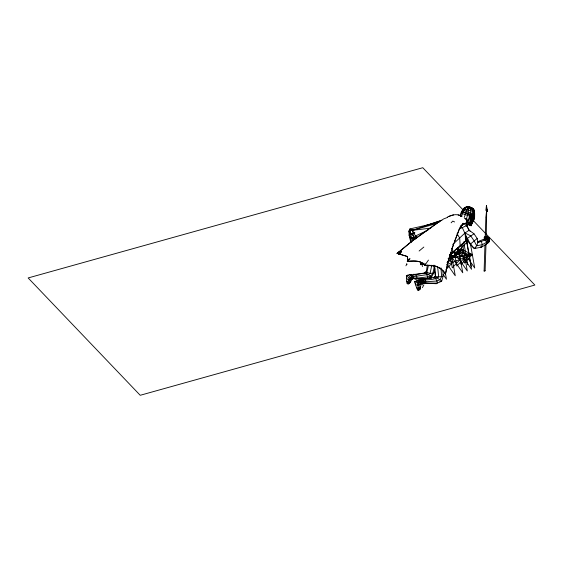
<?xml version="1.0" encoding="UTF-8"?>
<svg xmlns="http://www.w3.org/2000/svg" width="563" height="563" viewBox="0 0 563 563"><rect width="100%" height="100%" fill="white"/><g stroke="black" fill="none" stroke-linecap="round" stroke-linejoin="round"><path stroke-width="0.84" d="M474.187 217.768L474.616 217.198L474.658 213.715L473.701 209.408C468.177 203.095 460.055 209.422 460.45 216.551M487.086 209.591L486.946 211.449L487.361 210.238L486.432 205.664L486.122 210.323L486.629 211.47L486.193 210.302L486.432 205.664M454.524 241.506L459.598 228.247L463.124 223.849L467.128 222.927L465.003 223.356M468.184 224.095L471.358 225.439L471.857 220.316L473.356 218.993L474.152 216.959L474.377 211.428L473.701 209.408L471.914 207.902L470.992 207.782L472.237 208.753M486.01 243.92L485.109 270.789L484.11 271.028L484.94 244.996M485.172 238.065L485.869 217.262L486.721 209.436L486.242 236.988M486.538 210.731L486.333 210.273C486.221 208.38 486.728 212.561 486.369 209.654M477.572 241.823L486.242 238.184L487.389 238.916L486.523 244.068L481.527 247.157L474.433 248.487L473.511 248.001L465.481 238.515M474.264 214.623L474.588 217.339L472.547 220.407L471.358 225.439L468.226 224.039M407.971 283.963L409.069 278.038L406.366 275.687L409.787 274.66L412.327 275.356L413.214 276.63L413.341 277.96L411.884 279.382L410.596 281.901L409.252 283.576L407.971 283.963L406.958 283.083L406.366 275.687M406.423 278.192L408.829 280.297L411.884 279.382L412.63 278.558L416.099 279.058L427.373 278.53L427.591 276.919L426.824 274.582L425.508 272.886L411.194 274.885L413.214 276.63L428.492 274.455L430.097 273.386L432.891 273.224L434.157 272.119L434.925 268.762M474.229 216.973L474.616 217.198L473.525 220.675L471.337 224.827M431.758 265.201L430.097 273.386L426.867 272.393L426.416 271.099L427.352 265.082M486.861 238.36L487.108 236.805L485.982 236.481L484.623 237.248L485.137 238.29L485.461 238.072M469.127 224.313L470.33 225.284L468.409 223.736L471.104 224.94L471.252 220.281L472.568 218.88L473.293 216.481L473.652 211.47L473.392 209.415L472.681 208.535L468.859 207.015L465.348 207.297L463.581 208.669L465.066 208.69L466.776 207.311L467.853 208.416L468.325 209.943L468.12 213.349L466.375 218.986L464.771 218.409M415.783 283.161L415.473 284.639L417.486 289.924L418.478 290.177L419.871 289.6L421.919 280.663L423.862 279.03L434.136 277.341L435.438 276.447L438.661 276.89L441.61 276.574L443.215 275.856L442.912 270.803M471.576 223.729L470.788 224.046L467.536 222.068L470.394 214.053L470.851 210.752L470.682 208.739L469.908 207.733L467.853 208.416L466.192 209.83L466.333 211.491L464.236 217.445M434.369 266.348L432.891 273.224L430.744 276.095L427.591 276.919L416.986 278.101L413.341 277.96L412.63 278.558M428.359 265.659L426.867 272.393L426.233 272.893L415.367 274.645L411.131 275.835M460.238 226.136L462.35 227.705C465.833 235.024 468.409 242.674 474.433 248.487L476.643 245.792L482.35 244.673L486.636 242.266L488.17 237.558L487.108 236.805L485.707 237.459L484.834 238.649M411.884 279.382L412.482 277.01L412.053 275.56L409.787 274.66L412.482 277.01L413.214 276.63L411.884 279.382L410.983 277.707L407.865 274.99M487.002 210.724L487.213 210.231M443.215 275.856L441.723 280.993L437.289 283.133L421.891 282.985L421.166 283.872L417.83 285.237L415.473 284.639L414.593 281.753L418.323 280.226L420.652 280.149L425.79 281.774L436.937 281.007L440.048 279.621L441.61 276.574L440.97 267.854M450.857 252.14L448.057 261.528L445.432 274.258L448.085 261.612L453.18 245.503M460.654 215.636L461.315 213.546M461.561 216.403L462.92 212.427L465.066 208.69L466.192 209.83L474.37 211.561L473.701 209.408L467.853 208.416M464.644 209.992L465.066 208.69M468.606 207.81L468.859 207.015M471.674 208.648L471.914 207.902M471.083 219.12L469.648 218.458L469.971 217.466L472.526 218.289L472.216 219.232L470.633 218.923L472.216 219.232M471.308 215.432L472.28 215.319L473.047 215.981L472.843 217.628L472.075 218.036L472.526 218.289M471.4 216.171L470.647 218.486L471.822 218.81L472.582 216.488L471.4 216.171L472.582 216.488M471.752 215.629L471.414 215.087L470.499 215.65L470.45 217.515M471.273 218.564L469.88 223.363L466.769 221.977M469.479 225.101L469.943 225.109M472.617 215.868L472.73 215.523L471.322 215.516L470.569 217.008L470.9 217.719L469.971 217.466M451.948 248.649L459.654 228.353L463.025 223.919L464.384 223.377L463.124 223.849M485.883 236.559L489.113 238.248L489.374 240.753L488.529 242.618L487.122 243.082L487.579 242.449M463.06 223.208L466.544 225.65L469.12 230.225L474.004 233.8L477.206 238.466L477.91 242.632L476.643 245.792L474.313 241.154L470.752 235.897L465.045 232.955L452.659 244.532M421.617 283.252L425.206 283.147L425.79 281.774L425.234 280.071L423.862 279.03L419.921 280.135L420.927 279.917L421.919 280.663L422.32 281.936L421.891 282.985L436.48 283.731M418.478 290.177L417.83 285.237L419.301 281.704C425.255 278.46 433.172 281.092 438.661 276.89L437.655 266.82M483.603 239.479L485.172 239.972L486.636 242.266L489.113 238.248L485.982 236.481M467.346 226.551L468.775 223.455L466.692 221.899M464.123 208.064C457.951 213.046 471.639 213.785 474.581 214.946M427.373 278.53L431.659 276.848L434.157 272.119M422.412 287.658L423.904 284.836M425.79 281.774L422.32 281.936L421.166 283.872L419.301 281.704L416.247 280.937M477.91 242.632L485.172 239.972L487.108 236.805L487.509 237.868L488.17 237.558M467.121 223.166L466.298 222.737M425.572 263.941L424.798 265.342L435.678 266.039L440.442 268.544L443.82 271.655L445.424 274.329C441.835 266.362 432.588 264.913 424.769 265.215C420.652 259.958 413.221 260.908 407.295 261.323L407.682 258.938L407.338 256.454C393.65 252.407 395.606 252.752 407.422 256.58L407.788 259.057L407.387 261.408C413.284 261 420.751 260.057 424.798 265.342L428.45 260.092M470.633 224.341L471.428 224.693L470.717 225.453L471.041 225.876L471.822 223.877M474.574 215.847L472.075 215.566L472.653 211.273L472.251 209.154L471.421 208.064L470.555 207.283L467.677 206.734L465.348 207.297M467.424 225.397L468.775 223.455L470.788 224.046L467.332 222.498L471.104 224.94M467.332 239.374L450.006 254.511L462.483 244.3L464.595 241.506M485.362 237.868L484.49 238.36L485.545 238.248L484.49 238.36L484.222 237.875L484.961 237.058L484.222 237.875L484.961 237.058L485.285 238.585M408.829 280.297L410.983 277.707L412.482 277.01M484.426 238.297L484.863 237.136L485.151 237.438L484.279 237.931M460.914 226.291L463.025 223.919L460.499 226.213M424.425 272.83L426.416 271.099M445.938 269.6L452.849 262.238L449.591 260.697M464.883 257.46L456.825 266.046L454.109 250.802M456.692 248.909L461.857 249.557L472.322 254.504L464.264 263.09L461.111 245.369M451.118 222.828L452.765 221.083L454.615 221.956M437.289 283.133L436.937 281.007L435.635 278.615L434.136 277.341L433.334 277.939L435.431 275.912L433.967 265.11M486.594 242.843L488.656 240.725L489.113 238.248L485.172 239.972M447.121 262.583L467.916 241.21M409.864 258.691L407.295 261.323L409.941 258.804M449.788 255.37L452.68 252.414L451.871 248.22M449.365 255.778L452.68 252.414M462.483 244.3L465.685 241.126L465.045 232.955L469.12 230.225L470.344 231.407M486.242 238.184L488.445 239.697L488.86 241.759L486.523 244.068L488.656 240.725L486.636 242.266M473.645 211.026L474.278 211.308L474.356 213.447C472.258 214.067 465.622 211.231 462.533 209.795L462.849 209.732M477.206 238.466L470.696 243.849L469.978 243.849M467.74 239.979L466.277 239.141L474.004 233.8M422.123 263.533L420.842 264.694L420.392 262.175M447.135 262.935L461.857 249.557L474.736 268.044L470.534 244.462M400.462 253.223L398.513 254.012L400.56 253.019L401.679 251.379L398.766 252.231L397.063 253.406L412.306 240.809L437.388 222.864M397.175 253.526L412.405 240.922L437.479 222.976M419.118 251.028L423.84 247.051M431.666 278.143L422.482 279.262L419.639 280.557M449.753 255.166L450.864 254.251M397.063 253.406L398.66 252.111L401.581 251.253L400.462 252.893L398.456 253.871L400.399 253.09M422.897 263.104L420.842 264.694L420.821 262.252M484.074 271L485.109 270.789M438.084 222.54L443.616 218.944L447.726 217.325M485.412 240.345L487.396 238.916M405.846 265.785L406.324 265.44M468.803 207.613L469.465 207.184L468.219 207.353M447.465 217.051C451.357 214.897 456.164 213.806 460.464 215.439L461.139 216.333L462.047 216.319M439.851 281.95L441.723 280.993L437.162 277.932L434.749 276.919L434.221 277.165M423.981 263.195L420.842 264.694L424.199 263.758M427.936 230.119L415.712 235.897L416.141 238.311M410.842 242.498L409.139 235.116L414.748 232.66M474.433 248.487L475.904 247.861M459.218 229L466.544 225.65L467.037 224.799L466.424 223.208M417.486 289.924L419.175 289.889L419.301 281.704L417.232 282.415L414.593 281.753M465.608 241.041L467.22 240.401M450.646 254.004L461.857 249.557M446.459 264.772L472.322 254.504L452.582 252.055M439.049 222.336L409.899 228.93L409.02 231.048L409.139 235.116L414.861 232.878M451.54 215.552L448.444 216.635M441.075 220.569L412.433 230.309L409.899 228.93L412.067 241.098M424.622 225.918L441.871 220.246M486.735 239.134L487.389 238.916L488.445 239.697M488.86 241.759L488.198 241.977L488.529 242.618L486.355 243.209M424.671 226.044L429.618 224.468M420.927 279.917L423.862 279.03M410.596 281.901L408.393 282.556L406.662 281.043M406.958 283.083L407.598 282.886L408.611 283.773L409.491 282.225L410.983 277.707L409.069 278.038M486.756 209.007L487.016 211.428M486.179 217.142L486.699 217.036M436.754 223.518L412.433 230.309L414.094 239.669M415.691 238.803L411.476 237.804L416.507 236.397M449.358 256.728L457.747 254.385L457.698 247.882M452.166 215.326L453.588 214.946M466.284 239.979L467.959 239.711M448.071 258.431L472.322 254.504M430.772 228.156L412.433 230.309L416.578 238.121M411.476 237.804L416.606 237.403M473.779 218.972L472.568 218.88M417.901 278.558L424.608 278.488M458.113 214.982L460.428 215.594L461.139 216.481M484.623 237.248L485.707 237.459M472.941 217.058L474.588 217.339L473.293 216.481M472.8 221.864L466.636 220.506M421.462 282.83L423.826 283.379M420.962 280.888L418.323 280.226L420.652 280.149L421.166 283.872L420.885 283.203M416.599 287.777L418.295 288.207L420.695 287.221L420.491 286.743L419.871 289.6M463.912 210.499L464.433 210.639M471.266 215.854L470.499 215.65L473.223 216.466L472.28 215.319L473.047 215.981L470.872 215.312M472.843 217.628L470.126 216.804L470.633 216.945L470.098 218.655L469.648 218.458M467.536 222.068L472.28 222.892L471.963 222.702M479.641 241.224L481.407 241.71L482.35 244.673L481.527 247.157L480.366 246.826M471.428 215.376L461.815 211.787L461.393 212.99L462.455 213.616L469.873 216.241M413.812 274.181L415.367 274.645L416.683 276.271L416.986 278.101L416.099 279.058L414.544 278.594M466.375 218.986L473.525 220.675L474.123 218.951L473.497 218.627M422.32 281.936L425.206 283.147M473.392 209.415L472.681 208.535M466.523 206.881L467.1 207.142M470.682 208.739L469.908 207.733M474.37 211.561L473.617 211.224L474.278 211.308M467.705 209.668L468.325 209.943M474.032 213.44L474.658 213.715M470.872 224.405L471.273 224.588M422.7 284.984L422.637 284.026M462.132 256.158L454.411 252.506L467.297 270.993L462.533 244.251M466.347 220.541L467.417 221.977M425.283 272.323L431.659 276.848M463.37 210.203L422.785 167.711L28.15 277.953L140.215 395.289L534.85 285.047L473.061 220.351M409.139 235.116L413.418 240.127M415.459 238.754L409.02 231.048L412.306 229.964L409.02 231.048L411.06 242.484M466.016 223.462L467.037 224.799L467.36 226.622M464.996 218.219L466.537 220.344M447.332 264.399L455.256 275.771L451.252 253.301M443.004 274.287L446.473 279.262L445.27 272.492M457.057 233.624L459.69 238.121L460.182 245.982L458.331 247.861L462.772 272.788L449.893 254.3L460.365 259.254L452.3 267.84L450.041 255.152M467.712 227.339L469.12 230.225M471.421 208.064L471.667 208.894M409.09 283.034L409.252 283.576M466.375 222.948L467.311 226.875M417.232 282.415L417.83 285.237M465.045 232.955L466.277 239.141M466.46 239.465L471.259 266.398M466.361 240.134L471.555 269.304L458.676 250.816L469.141 255.771L461.083 264.357L458.078 247.474M460.464 215.439L460.534 215.84M463.694 241.991L467.747 264.737M457.846 247.903L459.338 256.285M457.445 252.71L457.747 254.385M421.687 262.407L422.433 266.595M460.428 215.594L460.478 215.96M486.946 211.449L486.685 209.028L486.629 211.47M434.643 265.588L435.438 276.447L435.431 275.912M488.712 241.063L488.529 242.618L489.374 240.753L488.712 241.063M406.986 264.16L406.352 264.117L406.986 264.16"/></g></svg>
